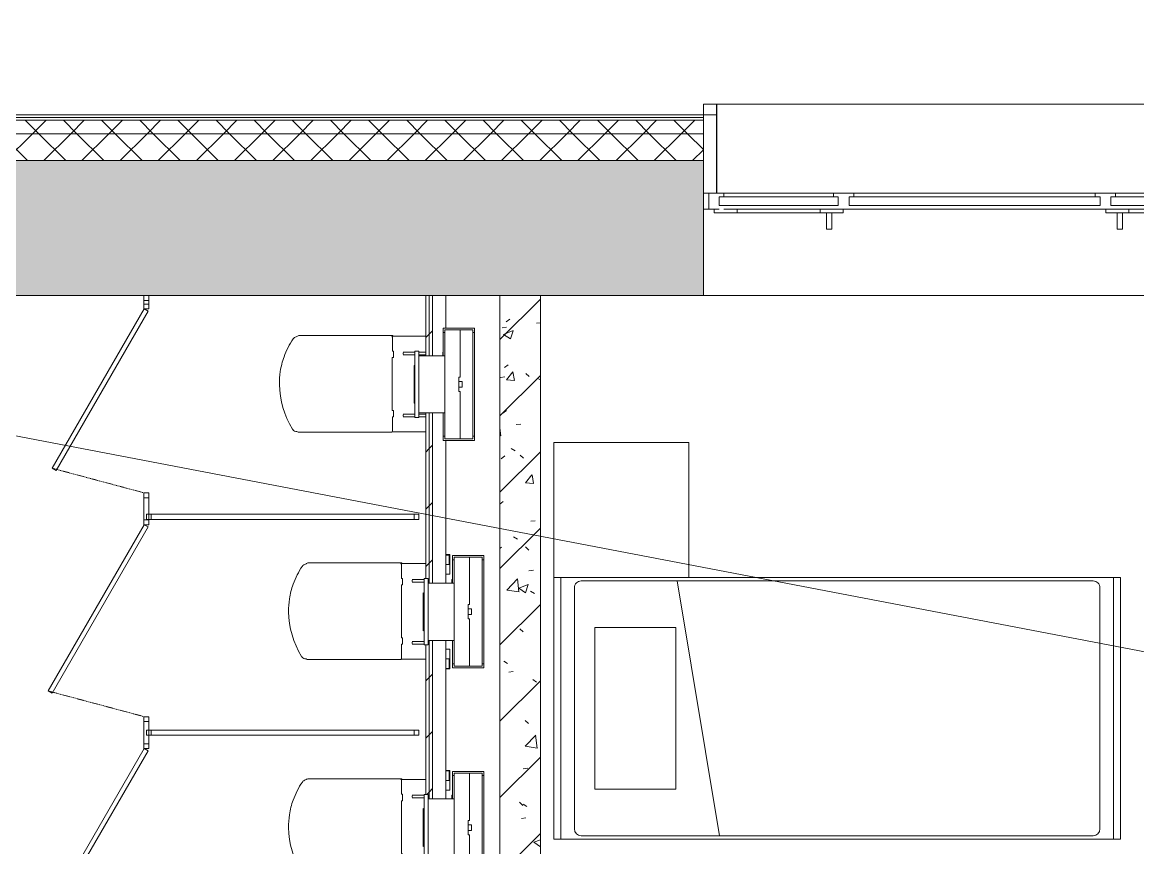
# Model space of a CAD drawing. Header units: millimetres. Extents: x -515342 to 330399, y -224905 to 507333.
# Drawn here: x -373190 to -369056, y 271629 to 274688 of the extents above; entities that cross this region are included whole.
import ezdxf

# ---------------------------------------------------------------- set-up
doc = ezdxf.new("R2010")
doc.units = ezdxf.units.MM
doc.linetypes.add('ASVP_Невидимые', pattern=[5, 3, -2])
doc.layers.get('0').update_dxf_attribs({"lineweight": 0})
for name, color, linetype, lineweight in [('_ Окна', 7, 'Continuous', 0), ('Витраж', 7, 'Continuous', 0), ('Мебель', 7, 'Continuous', 0), ('Обобщенные модели', 7, 'Continuous', 0), ('Окна', 7, 'Continuous', 0), ('Панели витража', 7, 'Continuous', 0), ('Сантехника', 7, 'Continuous', 0), ('Стены внутренние', 7, 'Continuous', 0), ('Стены наружные', 7, 'Continuous', 0), ('Стены несущие', 7, 'Continuous', 0), ('Стены отделка', 7, 'Continuous', 0), ('Стены перегородки', 7, 'Continuous', 0), ('Стены штриховка', 7, 'Continuous', 0), ('экспертиза ДУ', 1, 'Continuous', 0)]:
    doc.layers.add(name, color=color, linetype=linetype, lineweight=lineweight)
pattern_1 = [(45, (0, 0), (-70.71068, 70.71068), []), (135, (0, 0), (-70.71068, -70.71068), [])]
pattern_2 = [(45, (-375064.64, 258270.41), (-106.066, 106.066), [])]

# ---------------------------------------------------------------- blocks, each defined once
blk = doc.blocks.new('Окно_ПВХ_3Створки_1Фрамуга-верх - АР_Окно_ОП_1820_h_х1970_3ст2фр-в-9696728-О_АР_П_3__6_750_План 3 этажа')
at = {"layer": '_ Окна'}
for p, q in [((-929, 130), (-1005, 130)), ((-1005, 130), (-1005, 70)), ((-985, 70), (-985, 130)), ((-929, 116), (-929, 130)), ((-447, 130), (-523, 130)), ((-523, 130), (-523, 116)), ((-447, 116), (-447, 130)), ((523, 130), (447, 130)), ((447, 130), (447, 116)), ((523, 116), (523, 130)), ((929, 130), (929, 116)), ((1005, 130), (929, 130)), ((985, 70), (985, 130)), ((1005, 70), (1005, 130)), ((-947, 84), (-947, 116)), ((-947, 116), (-929, 116)), ((-505, 84), (-947, 84)), ((-523, 116), (-929, 116)), ((-523, 116), (-505, 116)), ((-505, 116), (-505, 84)), ((-465, 84), (-465, 116)), ((-465, 116), (-447, 116)), ((465, 84), (-465, 84)), ((447, 116), (-447, 116)), ((447, 116), (465, 116)), ((465, 116), (465, 84)), ((505, 84), (505, 116)), ((505, 116), (523, 116)), ((947, 84), (505, 84)), ((929, 116), (523, 116)), ((929, 116), (947, 116)), ((947, 116), (947, 84)), ((-1005, 70), (-947, 70)), ((-965, 56), (-965, 70)), ((-880, 56), (-965, 56)), ((-880, 70), (-880, 56)), ((-572, 70), (-572, 56)), ((-487, 56), (-572, 56)), ((-505, 70), (-465, 70)), ((-487, 70), (-487, 56)), ((465, 70), (505, 70)), ((487, 56), (487, 70)), ((572, 56), (487, 56)), ((572, 70), (572, 56)), ((880, 70), (880, 56)), ((965, 56), (880, 56)), ((947, 70), (1005, 70)), ((965, 70), (965, 56))]:
    blk.add_line(p, q, dxfattribs=at)
at = {"layer": 'Окна'}
for p, q in [((-929, 130), (-523, 130)), ((-447, 130), (447, 130)), ((523, 130), (929, 130)), ((-505, 70), (-929, 70)), ((-572, 56), (-880, 56)), ((-548.5, -4), (-548.5, 56)), ((-528.5, 56), (-528.5, -4)), ((465, 70), (-465, 70)), ((929, 70), (505, 70)), ((528.5, -4), (528.5, 56)), ((548.5, 56), (548.5, -4)), ((880, 56), (572, 56)), ((-528.5, -4), (-548.5, -4)), ((548.5, -4), (528.5, -4))]:
    blk.add_line(p, q, dxfattribs=at)
blk = doc.blocks.new('Прямоугольный импост - АР_Откос_Металлический_50х330 Белый Левый-9898761-О_АР_П_3__6_750_План 3 этажа')
at = {"layer": 'Витраж'}
blk.add_line((4449.2, 16115), (6359.2, 16115), dxfattribs=at)
blk = doc.blocks.new('Прямоугольный импост - АР_Откос_Металлический_50х330 Белый Правый-V23-О_АР_П_3__6_750_План 3 этажа')
at = {"layer": 'Витраж', "lineweight": 18}
for p, q in [((-50, -290), (-50, 40)), ((-50, 40), (0, 40)), ((-1, 39), (-49, 39)), ((-49, 39), (-49, -290)), ((-1, -150), (-1, 39)), ((0, 40), (0, -150)), ((0, -150), (-1, -150))]:
    blk.add_line(p, q, dxfattribs=at)
blk = doc.blocks.new('СД_Люблино_Фасады_rvt-1-О_АР_П_3__6_750_План 3 этажа')
at = {"layer": 'Стены внутренние'}
h = blk.add_hatch(dxfattribs=at)
h.set_pattern_fill('FP_1', color=256, style=0, pattern_type=2)
h.set_pattern_definition([(45, (0, 0), (-224.5064, 224.5064), []), (45, (224.5, 0), (-224.5064, 224.5064), [396.875, -79.375, 3.353, -76.022])])
h.paths.add_polyline_path([(101935, 15405), (101935, 15905), (97278.9, 15905), (97278.9, 15405), (101724.8, 15405)])
h.paths.add_polyline_path([(95268.9, 15405), (95268.9, 15905), (93672.7, 15905), (93672.7, 15405), (95083.1, 15405)])
h.paths.add_polyline_path([(91662.7, 15405), (91662.7, 15905), (90062.5, 15905), (90062.5, 15405), (91506.8, 15405)])
h.paths.add_polyline_path([(88052.5, 15405), (88052.5, 15905), (86472.6, 15905), (86472.6, 15405), (87930.5, 15405)])
h.paths.add_polyline_path([(84354.2, 15405), (84462.6, 15405), (84462.6, 15905), (82935.3, 15905), (82935.3, 15405), (83332.4, 15405)])
h.paths.add_polyline_path([(80925.3, 15405), (80925.3, 15905), (79340.3, 15905), (79340.3, 15405), (80777.9, 15405)])
h.paths.add_polyline_path([(77330.3, 15405), (77330.3, 15905), (75739.7, 15905), (75739.7, 15405), (77201.6, 15405)])
h.paths.add_polyline_path([(73625.3, 15405), (73729.7, 15405), (73729.7, 15905), (72144.8, 15905), (72144.8, 15405), (73114.5, 15405)])
h.paths.add_polyline_path([(70049.1, 15405), (70134.8, 15405), (70134.8, 15905), (68493.6, 15905), (68493.6, 15405), (69027.3, 15405)])
h.paths.add_polyline_path([(66472.8, 15405), (66483.6, 15405), (66483.6, 15905), (64878.6, 15905), (64878.6, 15405), (65961.9, 15405)])
h.paths.add_polyline_path([(62868.6, 15405), (62868.6, 15905), (60500.1, 15905), (60500.1, 15405), (62465.1, 15405)])
h.paths.add_polyline_path([(58090.1, 15405), (58090.1, 15905), (56894.2, 15905), (56894.2, 15405), (57787.5, 15405)])
h.paths.add_polyline_path([(54484.2, 15405), (54484.2, 15905), (51825.9, 15905), (51825.9, 15405), (54211.2, 15405)])
h.paths.add_polyline_path([(49815.9, 15405), (49815.9, 15905), (47243.8, 15905), (47243.8, 15405), (49613.1, 15405)])
h.paths.add_polyline_path([(44833.8, 15405), (44833.8, 15905), (43623.8, 15905), (43623.8, 15405), (44504.1, 15405)])
h.paths.add_polyline_path([(41213.8, 15405), (41213.8, 15905), (38819.5, 15905), (38819.5, 15405), (40927.8, 15405)])
h.paths.add_polyline_path([(36809.5, 15405), (36809.5, 15905), (35219.5, 15905), (35219.5, 15405), (36329.8, 15405)])
h.paths.add_polyline_path([(33209.5, 15405), (33209.5, 15905), (31619.5, 15905), (31619.5, 15405), (32806, 15405)])
h.paths.add_polyline_path([(29609.5, 15405), (29609.5, 15905), (28023.1, 15905), (28023.1, 15405), (29177.2, 15405)])
h.paths.add_polyline_path([(26013.1, 15405), (26013.1, 15905), (24425.8, 15905), (24425.8, 15405), (25600.9, 15405)])
h.paths.add_polyline_path([(22415.8, 15405), (22415.8, 15905), (20810.9, 15905), (20810.9, 15405), (22280.1, 15405)])
h.paths.add_polyline_path([(18800.9, 15405), (18800.9, 15905), (17210.3, 15905), (17210.3, 15405), (18448.3, 15405)])
h.paths.add_polyline_path([(15200.3, 15405), (15200.3, 15905), (13615.3, 15905), (13615.3, 15405), (14872, 15405)])
h.paths.add_polyline_path([(11605.3, 15405), (11605.3, 15905), (10024.1, 15905), (10024.1, 15405), (11295.7, 15405)])
h.paths.add_polyline_path([(8014.1, 15405), (8014.1, 15905), (6409.2, 15905), (6409.2, 15405), (7719.5, 15405)])
h.paths.add_polyline_path([(4399.2, 15405), (4399.2, 15905), (-305, 15905), (-305, 15405), (4143.2, 15405)])
at = {"layer": 'Стены наружные'}
h = blk.add_hatch(dxfattribs=at)
h.set_pattern_fill('FP_5', color=256, style=0, pattern_type=2)
h.set_pattern_definition(pattern_1)
h.paths.add_polyline_path([(102035, 16005), (102085, 16005), (102085, 16055), (97278.9, 16055), (97278.9, 16005), (101724.8, 16005)])
h.paths.add_polyline_path([(95268.9, 16005), (95268.9, 16055), (93672.7, 16055), (93672.7, 16005)])
h.paths.add_polyline_path([(91662.7, 16005), (91662.7, 16055), (90062.5, 16055), (90062.5, 16005), (91506.8, 16005)])
h.paths.add_polyline_path([(88052.5, 16005), (88052.5, 16055), (86472.6, 16055), (86472.6, 16005), (87419.6, 16005)])
h.paths.add_polyline_path([(84354.2, 16005), (84462.6, 16005), (84462.6, 16055), (82935.3, 16055), (82935.3, 16005), (83843.3, 16005)])
h.paths.add_polyline_path([(80925.3, 16005), (80925.3, 16055), (79340.3, 16055), (79340.3, 16005)])
h.paths.add_polyline_path([(77330.3, 16005), (77330.3, 16055), (75739.7, 16055), (75739.7, 16005)])
h.paths.add_polyline_path([(73729.7, 16005), (73729.7, 16055), (72144.8, 16055), (72144.8, 16005)])
h.paths.add_polyline_path([(70134.8, 16005), (70134.8, 16055), (68493.6, 16055), (68493.6, 16005)])
h.paths.add_polyline_path([(66483.6, 16005), (66483.6, 16055), (64878.6, 16055), (64878.6, 16005), (64940.1, 16005)])
h.paths.add_polyline_path([(62868.6, 16005), (62868.6, 16055), (60500.1, 16055), (60500.1, 16005), (61874.7, 16005)])
h.paths.add_polyline_path([(58090.1, 16005), (58090.1, 16055), (56894.2, 16055), (56894.2, 16005)])
h.paths.add_polyline_path([(54484.2, 16005), (54484.2, 16055), (51825.9, 16055), (51825.9, 16005)])
h.paths.add_polyline_path([(49815.9, 16005), (49815.9, 16055), (47243.8, 16055), (47243.8, 16005)])
h.paths.add_polyline_path([(43623.8, 16005), (44833.8, 16005), (44833.8, 16055), (43623.8, 16055)])
h.paths.add_polyline_path([(41213.8, 16005), (41213.8, 16055), (38819.5, 16055), (38819.5, 16005), (40417, 16005)])
h.paths.add_polyline_path([(36809.5, 16005), (36809.5, 16055), (35219.5, 16055), (35219.5, 16005)])
h.paths.add_polyline_path([(33209.5, 16005), (33209.5, 16055), (31619.5, 16055), (31619.5, 16005)])
h.paths.add_polyline_path([(29609.5, 16005), (29609.5, 16055), (28023.1, 16055), (28023.1, 16005)])
h.paths.add_polyline_path([(26013.1, 16005), (26013.1, 16055), (24425.8, 16055), (24425.8, 16005)])
h.paths.add_polyline_path([(22415.8, 16005), (22415.8, 16055), (20810.9, 16055), (20810.9, 16005), (22024.6, 16005)])
h.paths.add_polyline_path([(18800.9, 16005), (18800.9, 16055), (17210.3, 16055), (17210.3, 16005), (18448.3, 16005)])
h.paths.add_polyline_path([(15200.3, 16005), (15200.3, 16055), (13615.3, 16055), (13615.3, 16005), (13850.2, 16005)])
h.paths.add_polyline_path([(11605.3, 16005), (11605.3, 16055), (10024.1, 16055), (10024.1, 16005)])
h.paths.add_polyline_path([(8014.1, 16005), (8014.1, 16055), (6409.2, 16055), (6409.2, 16005), (7719.5, 16005)])
h.paths.add_polyline_path([(4399.2, 16005), (4399.2, 16055), (-405, 16055), (-405, 16005), (1588.7, 16005)])
h = blk.add_hatch(dxfattribs=at)
h.set_pattern_fill('FP_5', color=256, style=0, pattern_type=2)
h.set_pattern_definition(pattern_1)
h.paths.add_polyline_path([(101935, 15905), (102035, 15905), (102035, 16005), (97278.9, 16005), (97278.9, 15905), (101724.8, 15905)])
h.paths.add_polyline_path([(95083.1, 15905), (95268.9, 15905), (95268.9, 16005), (93672.7, 16005), (93672.7, 15905), (94572.2, 15905)])
h.paths.add_polyline_path([(91662.7, 15905), (91662.7, 16005), (90062.5, 16005), (90062.5, 15905), (91506.8, 15905)])
h.paths.add_polyline_path([(87930.5, 15905), (88052.5, 15905), (88052.5, 16005), (86472.6, 16005), (86472.6, 15905), (87419.6, 15905)])
h.paths.add_polyline_path([(84462.6, 15905), (84462.6, 16005), (82935.3, 16005), (82935.3, 15905), (84354.2, 15905)])
h.paths.add_polyline_path([(80925.3, 15905), (80925.3, 16005), (79340.3, 16005), (79340.3, 15905), (80777.9, 15905)])
h.paths.add_polyline_path([(77201.6, 15905), (77330.3, 15905), (77330.3, 16005), (75739.7, 16005), (75739.7, 15905), (76179.8, 15905)])
h.paths.add_polyline_path([(73729.7, 15905), (73729.7, 16005), (72144.8, 16005), (72144.8, 15905), (73625.3, 15905)])
h.paths.add_polyline_path([(70049.1, 15905), (70134.8, 15905), (70134.8, 16005), (68493.6, 16005), (68493.6, 15905), (69027.3, 15905)])
h.paths.add_polyline_path([(66472.8, 15905), (66483.6, 15905), (66483.6, 16005), (64878.6, 16005), (64878.6, 15905), (65961.9, 15905)])
h.paths.add_polyline_path([(62868.6, 15905), (62868.6, 16005), (60500.1, 16005), (60500.1, 15905), (61874.7, 15905)])
h.paths.add_polyline_path([(58090.1, 15905), (58090.1, 16005), (56894.2, 16005), (56894.2, 15905), (58042.9, 15905)])
h.paths.add_polyline_path([(54484.2, 15905), (54484.2, 16005), (51825.9, 16005), (51825.9, 15905), (54211.2, 15905)])
h.paths.add_polyline_path([(49815.9, 15905), (49815.9, 16005), (47243.8, 16005), (47243.8, 15905), (49613.1, 15905)])
h.paths.add_polyline_path([(44833.8, 15905), (44833.8, 16005), (43623.8, 16005), (43623.8, 15905), (44504.1, 15905)])
h.paths.add_polyline_path([(41213.8, 15905), (41213.8, 16005), (38819.5, 16005), (38819.5, 15905), (40927.8, 15905)])
h.paths.add_polyline_path([(36809.5, 15905), (36809.5, 16005), (35219.5, 16005), (35219.5, 15905), (36329.8, 15905)])
h.paths.add_polyline_path([(33209.5, 15905), (33209.5, 16005), (31619.5, 16005), (31619.5, 15905), (32242.6, 15905)])
h.paths.add_polyline_path([(29609.5, 15905), (29609.5, 16005), (28023.1, 16005), (28023.1, 15905), (29177.2, 15905)])
h.paths.add_polyline_path([(26013.1, 15905), (26013.1, 16005), (24425.8, 16005), (24425.8, 15905), (25600.9, 15905)])
h.paths.add_polyline_path([(22415.8, 15905), (22415.8, 16005), (20810.9, 16005), (20810.9, 15905), (22024.6, 15905)])
h.paths.add_polyline_path([(18703.8, 15905), (18800.9, 15905), (18800.9, 16005), (17210.3, 16005), (17210.3, 15905), (18448.3, 15905)])
h.paths.add_polyline_path([(15127.5, 15905), (15200.3, 15905), (15200.3, 16005), (13615.3, 16005), (13615.3, 15905), (14872, 15905)])
h.paths.add_polyline_path([(11605.3, 15905), (11605.3, 16005), (10024.1, 16005), (10024.1, 15905), (11551.2, 15905)])
h.paths.add_polyline_path([(8014.1, 15905), (8014.1, 16005), (6409.2, 16005), (6409.2, 15905), (7719.5, 15905)])
h.paths.add_polyline_path([(4399.2, 15905), (4399.2, 16005), (-305, 16005), (-305, 15905), (4143.2, 15905)])
at = {"layer": 'Стены внутренние'}
for p, q in [((4400, 16075), (4448.3, 16075)), ((6409.2, 15405), (4399.2, 15405))]:
    blk.add_line(p, q, dxfattribs=at)
at = {"layer": 'Стены несущие'}
for p, q in [((4399.2, 15905), (-305, 15905)), ((-305, 15905), (4399.2, 15905)), ((4399.2, 15785), (4399.2, 15905)), ((4399.2, 15405), (4399.2, 15725)), ((195, 15405), (4399.2, 15405))]:
    blk.add_line(p, q, dxfattribs=at)
at = {"layer": 'Стены отделка', "lineweight": 9}
for p, q in [((4399.2, 16075), (-475, 16075)), ((4399.2, 16065), (4399.2, 16075)), ((4399.2, 16055), (4399.2, 16065)), ((4399.2, 16005), (4399.2, 16055)), ((4399.2, 15905), (4399.2, 16005))]:
    blk.add_line(p, q, dxfattribs=at)
at = {"layer": 'Стены штриховка'}
for p, q in [((4399.2, 16065), (-465, 16065)), ((4399.2, 16055), (-305, 16055)), ((-305, 16055), (4399.2, 16055)), ((4399.2, 16005), (-305, 16005))]:
    blk.add_line(p, q, dxfattribs=at)
at = {"layer": 'Витраж', "lineweight": 9, "extrusion": (0, 0, -1)}
blk.add_blockref('Прямоугольный импост - АР_Откос_Металлический_50х330 Белый Правый-V23-О_АР_П_3__6_750_План 3 этажа', (-4399.2, 16075), dxfattribs=at)
at = {"layer": 'Витраж', "lineweight": 9}
blk.add_blockref('Прямоугольный импост - АР_Откос_Металлический_50х330 Белый Левый-9898761-О_АР_П_3__6_750_План 3 этажа', (0, 0), dxfattribs=at)
at = {"layer": 'Окна', "lineweight": 9}
blk.add_blockref('Окно_ПВХ_3Створки_1Фрамуга-верх - АР_Окно_ОП_1820_h_х1970_3ст2фр-в-9696728-О_АР_П_3__6_750_План 3 этажа', (5404.2, 15655), dxfattribs=at)
blk = doc.blocks.new('Кровать-Больница - 0970 x 2100 мм-8734026-О_АР_П_3__6_750_План 3 этажа')
at = {"layer": 'Мебель'}
for p, q in [((-76.5, 659), (-76.5, 633.6)), ((-76.5, 659), (893.5, 659)), ((-76.5, 633.6), (-76.5, -1415.6)), ((-76.5, 633.6), (893.5, 633.6)), ((893.5, 659), (893.5, 633.6)), ((893.5, -1415.6), (893.5, 633.6)), ((-38.4, 582.8), (855.4, 582.8)), ((-63.8, -1339.4), (-63.8, 557.4)), ((880.8, -1339.4), (880.8, 557.4)), ((108.5, 506.6), (108.5, 206.6)), ((108.5, 506.6), (708.5, 506.6)), ((708.5, 506.6), (708.5, 206.6)), ((880.8, 201.8), (-63.8, 45.1)), ((108.5, 206.6), (708.5, 206.6)), ((-38.4, -1364.8), (855.4, -1364.8)), ((-76.5, -1415.6), (-76.5, -1441)), ((-76.5, -1415.6), (893.5, -1415.6)), ((-76.5, -1441), (893.5, -1441)), ((893.5, -1415.6), (893.5, -1441))]:
    blk.add_line(p, q, dxfattribs=at)
for centre, start, end in [((-38.4, 557.4), 90, 180), ((855.4, 557.4), 360, 90), ((-38.4, -1339.4), 180, 270), ((855.4, -1339.4), 270, 0)]:
    blk.add_arc(centre, 25.4, start, end, dxfattribs=at)
blk = doc.blocks.new('Прикроватная тумба - Прикроватная тумба-8750228-О_АР_П_3__6_750_План 3 этажа')
at = {"layer": 'Мебель'}
for p, q in [((0, 0), (0, -500)), ((500, -500), (500, 0)), ((0, -500), (500, -500))]:
    blk.add_line(p, q, dxfattribs=at)
blk = doc.blocks.new('ASVP_ПерегородкаСантехническая_Панель - ASVP_ПанельСантехническая_ЛДСП16мм-9055898-О_АР_П_3__6_750_План 3 этажа')
at = {"layer": 'Панели витража'}
for p, q in [((6.8, 9.5), (-6.8, 9.5)), ((-6.8, 9.5), (-6.8, -9.5)), ((6.8, -9.5), (6.8, 9.5)), ((-6.8, -9.5), (6.8, -9.5))]:
    blk.add_line(p, q, dxfattribs=at)
blk = doc.blocks.new('Прямоугольный импост - ASVP_ПерегородкаСантехническая_Профиль_18х19мм-9141850-О_АР_П_3__6_750_План 3 этажа')
at = {"layer": 'Витраж'}
for p, q in [((0, 9.5), (-18, 9.5)), ((-18, 9.5), (-18, -9.5)), ((-18, -9.5), (0, -9.5))]:
    blk.add_line(p, q, dxfattribs=at)
blk = doc.blocks.new('ASVP_ПерегородкаСантехническая_Дверь - ASVP_ДверьСантехническая_Л-8879854-О_АР_П_3__6_750_План 3 этажа')
at = {"layer": 'Панели витража'}
for p, q in [((-341, -8), (-333, 5.9)), ((257.6, -335.1), (-333, 5.9)), ((249.6, -349), (-341, -8)), ((249.6, -349), (257.6, -335.1))]:
    blk.add_line(p, q, dxfattribs=at)
at = {"layer": 'Панели витража', "linetype": 'ASVP_Невидимые'}
blk.add_line((341, -8), (249.6, -349), dxfattribs=at)
blk = doc.blocks.new('Прямоугольный импост - ASVP_ПерегородкаСантехническая_Профиль_18х19мм-8968557-О_АР_П_3__6_750_План 3 этажа')
at = {"layer": 'Витраж'}
for p, q in [((-9, -9.5), (-9, 9.5)), ((-9, 9.5), (9, 9.5)), ((9, 9.5), (9, -9.5)), ((9, -9.5), (-9, -9.5))]:
    blk.add_line(p, q, dxfattribs=at)
blk = doc.blocks.new('ASVP_ПерегородкаСантехническая_Панель - ASVP_ПанельСантехническая_ЛДСП16мм-9055899-О_АР_П_3__6_750_План 3 этажа')
at = {"layer": 'Панели витража'}
for p, q in [((41, 9.5), (-41, 9.5)), ((-41, 9.5), (-41, -9.5)), ((41, -9.5), (41, 9.5)), ((-41, -9.5), (41, -9.5))]:
    blk.add_line(p, q, dxfattribs=at)
blk = doc.blocks.new('ASVP_ПерегородкаСантехническая_Панель - ASVP_ПанельСантехническая_ЛДСП16мм-10251234-О_АР_П_3__6_750_План 3 этажа')
at = {"layer": 'Панели витража'}
for p, q in [((487, 9.5), (-487, 9.5)), ((-487, 9.5), (-487, -9.5)), ((487, -9.5), (487, 9.5)), ((-487, -9.5), (487, -9.5))]:
    blk.add_line(p, q, dxfattribs=at)
blk = doc.blocks.new('Прямоугольный импост - ASVP_ПерегородкаСантехническая_Профиль_18х19мм-8833912-О_АР_П_3__6_750_План 3 этажа')
at = {"layer": 'Витраж'}
for p, q in [((-18, -9.5), (-18, 9.5)), ((-18, 9.5), (0, 9.5)), ((0, 9.5), (0, -9.5)), ((0, -9.5), (-18, -9.5))]:
    blk.add_line(p, q, dxfattribs=at)
blk = doc.blocks.new('Прямоугольный импост - ASVP_ПерегородкаСантехническая_Профиль_18х19мм-8833913-О_АР_П_3__6_750_План 3 этажа')
at = {"layer": 'Витраж'}
for p, q in [((0, 9.5), (-18, 9.5)), ((-18, 9.5), (-18, -9.5)), ((0, -9.5), (0, 9.5)), ((-18, -9.5), (0, -9.5))]:
    blk.add_line(p, q, dxfattribs=at)
blk = doc.blocks.new('ВК_01_Инсталляция с унитазом Geberit - 400_74_Geberit_Duofix_H112_Sigma_12_cm_ready_for_support_handles-10222215-О_АР_П_3__6_750_План 3 этажа')
at = {"layer": 'Обобщенные модели'}
for p, q in [((-178.4, -16), (-178.4, -136.8)), ((176, -138), (176, -16)), ((-180.8, -139.6), (-180.8, -486.2)), ((-178.2, -140.3), (-180.8, -142.9)), ((-175.1, -139.6), (-123.3, -139.6)), ((-123.3, -135.7), (-99.2, -135.7)), ((-123.3, -139.6), (-123.3, -135.7)), ((-99.2, -135.7), (-99.2, -139.7)), ((-99.2, -139.7), (96.6, -139.7)), ((96.6, -139.7), (96.7, -135.7)), ((96.7, -135.7), (120.7, -135.7)), ((120.7, -135.7), (120.7, -139.6)), ((120.7, -139.6), (172.1, -139.6)), ((177.5, -483.4), (177.5, -144.5))]:
    blk.add_line(p, q, dxfattribs=at)
for centre, radius, start, end in [((-174.9, -142.1), 6.37, 123.7636, 156.6535), ((-175.3, -145.6), 6.04, 88.6989, 119.3011), ((172.1, -147.1), 7.56, 47.4267, 90), ((162.6, -144.5), 14.9, 360, 25.6266), ((-153.9, -480.3), 27.5, 192.3562, 214.291), ((-158.2, -491.4), 18.9, 193.5902, 235.7095), ((157.8, -494.9), 16.7, 304.273, 5.1522), ((159.4, -483.4), 18.1, 326.2581, 360), ((-2.4, -262.9), 295.5, 235.7095, 250.2905), ((-4.8, -234.1), 324.1, 270.8546, 301.6815), ((-1.6, -260.9), 299.9, 303.8485, 304.273), ((-2.4, -262.9), 295.5, 250.2905, 261.1454), ((-4.2, -274.7), 283.5, 261.1454, 270.8546)]:
    blk.add_arc(centre, radius, start, end, dxfattribs=at)
at = {"layer": 'Сантехника', "lineweight": 18}
for p, q in [((-208, 165), (-197.5, 165)), ((-208, 49), (-208, 165)), ((-201.8, 112), (-201.8, 159)), ((-201.8, 159), (201.8, 159)), ((-197.5, 165), (-192.5, 165)), ((-191.9, 165), (-194.2, 165)), ((-192.5, 165), (-192.5, 159)), ((-192.5, 165), (-189.2, 165)), ((-189.2, 165), (-149.2, 165)), ((149.2, 165), (-149.2, 165)), ((149.2, 165), (189.2, 165)), ((189.2, 165), (192.5, 165)), ((194.2, 165), (191.9, 165)), ((192.5, 159), (192.5, 165)), ((192.5, 165), (197.5, 165)), ((197.5, 165), (208, 165)), ((201.8, 159), (201.8, 112)), ((208, 165), (208, 49)), ((-201.8, 55), (-201.8, 112)), ((-201.8, 112), (-26.5, 112)), ((-26.5, 107), (-26.5, 112)), ((26.5, 107), (-26.5, 107)), ((-10.5, 119.5), (-10.5, 107)), ((-10.5, 119.5), (10.5, 119.5)), ((-10.1, 119.5), (-10.5, 119.5)), ((10.5, 119.5), (10.1, 119.5)), ((10.5, 107), (10.5, 119.5)), ((26.5, 112), (201.8, 112)), ((26.5, 112), (26.5, 107)), ((201.8, 112), (201.8, 55)), ((-197.5, 49), (-208, 49)), ((-201.8, 55), (201.8, 55)), ((-192.5, 49), (-197.5, 49)), ((-192.5, 55), (-192.5, 49)), ((-189.2, 49), (-192.5, 49)), ((-149.2, 49), (-189.2, 49)), ((-149.2, 49), (-106, 49)), ((-120, 47), (-120, 49)), ((-106, 47), (-120, 47)), ((-106, 55), (-106, -41)), ((106, -41), (106, 55)), ((106, 49), (149.2, 49)), ((189.2, 49), (149.2, 49)), ((192.5, 49), (189.2, 49)), ((192.5, 49), (192.5, 55)), ((197.5, 49), (192.5, 49)), ((208, 49), (197.5, 49)), ((-123, -41), (123, -41)), ((-123, -56), (-123, -41)), ((-120, -16), (-120, -41)), ((-110, -41), (-110, -16)), ((110, -16), (110, -41)), ((120, -41), (120, -16)), ((123, -41), (123, -56)), ((123, -56), (-123, -56)), ((-120, -56), (-120, -100)), ((-110, -100), (-110, -56)), ((-70.3, -58.7), (-70.3, -56)), ((-70.3, -59), (70.2, -59)), ((70.2, -56), (70.2, -58.7)), ((110, -56), (110, -100)), ((120, -100), (120, -56)), ((-112.5, -100), (-117.5, -100)), ((117.5, -100), (112.5, -100))]:
    blk.add_line(p, q, dxfattribs=at)
blk = doc.blocks.new('ВК_01_Инсталляция с унитазом Geberit - 400_74_Geberit_Duofix_H112_Sigma_12_cm_ready_for_support_handles-V111-О_АР_П_3__6_750_План 3 этажа')
at = {"layer": 'Обобщенные модели'}
for p, q in [((-178.4, -50), (-178.4, -136.8)), ((176, -138), (176, -50)), ((-180.8, -139.6), (-180.8, -486.2)), ((-178.2, -140.3), (-180.8, -142.9)), ((-175.1, -139.6), (-123.3, -139.6)), ((-123.3, -135.7), (-99.2, -135.7)), ((-123.3, -139.6), (-123.3, -135.7)), ((-99.2, -135.7), (-99.2, -139.7)), ((-99.2, -139.7), (96.6, -139.7)), ((96.6, -139.7), (96.7, -135.7)), ((96.7, -135.7), (120.7, -135.7)), ((120.7, -135.7), (120.7, -139.6)), ((120.7, -139.6), (172.1, -139.6)), ((177.5, -483.4), (177.5, -144.5))]:
    blk.add_line(p, q, dxfattribs=at)
for centre, radius, start, end in [((-174.9, -142.1), 6.37, 123.7636, 156.6535), ((-175.3, -145.6), 6.04, 88.6989, 119.3011), ((172.1, -147.1), 7.56, 47.4267, 90), ((162.6, -144.5), 14.9, 360, 25.6266), ((-153.9, -480.3), 27.5, 192.3562, 214.291), ((-158.2, -491.4), 18.9, 193.5902, 235.7095), ((157.8, -494.9), 16.7, 304.273, 5.1522), ((159.4, -483.4), 18.1, 326.2581, 360), ((-2.4, -262.9), 295.5, 235.7095, 250.2905), ((-4.8, -234.1), 324.1, 270.8546, 301.6815), ((-1.6, -260.9), 299.9, 303.8485, 304.273), ((-2.4, -262.9), 295.5, 250.2905, 261.1454), ((-4.2, -274.7), 283.5, 261.1454, 270.8546)]:
    blk.add_arc(centre, radius, start, end, dxfattribs=at)
at = {"layer": 'Сантехника', "lineweight": 18}
for p, q in [((-208, 165), (-197.5, 165)), ((-208, 49), (-208, 165)), ((-201.8, 112), (-201.8, 159)), ((-201.8, 159), (201.8, 159)), ((-197.5, 165), (-192.5, 165)), ((-191.9, 165), (-194.2, 165)), ((-192.5, 165), (-192.5, 159)), ((-192.5, 165), (-189.2, 165)), ((-189.2, 165), (-149.2, 165)), ((149.2, 165), (-149.2, 165)), ((149.2, 165), (189.2, 165)), ((189.2, 165), (192.5, 165)), ((194.2, 165), (191.9, 165)), ((192.5, 159), (192.5, 165)), ((192.5, 165), (197.5, 165)), ((197.5, 165), (208, 165)), ((201.8, 159), (201.8, 112)), ((208, 165), (208, 49)), ((-201.8, 55), (-201.8, 112)), ((-201.8, 112), (-26.5, 112)), ((-26.5, 107), (-26.5, 112)), ((26.5, 107), (-26.5, 107)), ((-10.5, 119.5), (-10.5, 107)), ((-10.5, 119.5), (10.5, 119.5)), ((-10.1, 119.5), (-10.5, 119.5)), ((10.5, 119.5), (10.1, 119.5)), ((10.5, 107), (10.5, 119.5)), ((26.5, 112), (201.8, 112)), ((26.5, 112), (26.5, 107)), ((201.8, 112), (201.8, 55)), ((-197.5, 49), (-208, 49)), ((-201.8, 55), (201.8, 55)), ((-192.5, 49), (-197.5, 49)), ((-192.5, 55), (-192.5, 49)), ((-189.2, 49), (-192.5, 49)), ((-149.2, 49), (-189.2, 49)), ((-149.2, 49), (-106, 49)), ((-120, 47), (-120, 49)), ((-106, 47), (-120, 47)), ((-106, 55), (-106, -41)), ((106, -41), (106, 55)), ((106, 49), (149.2, 49)), ((189.2, 49), (149.2, 49)), ((192.5, 49), (189.2, 49)), ((192.5, 49), (192.5, 55)), ((197.5, 49), (192.5, 49)), ((208, 49), (197.5, 49)), ((-212, 39.5), (-212, 25)), ((-139, 39.5), (-212, 39.5)), ((-175, 37.5), (-210, 37.5)), ((-210, 37.5), (-210, 25)), ((-175, 25), (-175, 37.5)), ((-139, 25), (-139, 39.5)), ((212, 39.5), (139, 39.5)), ((139, 39.5), (139, 25)), ((210, 37.5), (175, 37.5)), ((175, 37.5), (175, 25)), ((210, 25), (210, 37.5)), ((212, 25), (212, 39.5)), ((-123, -41), (123, -41)), ((-123, -56), (-123, -41)), ((123, -41), (123, -56)), ((123, -56), (-123, -56)), ((-120, -56), (-120, -100)), ((-110, -100), (-110, -56)), ((-70.3, -58.7), (-70.3, -56)), ((-70.3, -59), (70.2, -59)), ((70.2, -56), (70.2, -58.7)), ((110, -56), (110, -100)), ((120, -100), (120, -56)), ((-112.5, -100), (-117.5, -100)), ((117.5, -100), (112.5, -100))]:
    blk.add_line(p, q, dxfattribs=at)
blk = doc.blocks.new('ASVP_ПерегородкаСантехническая_Дверь - ASVP_ДверьСантехническая_Л-10251235-О_АР_П_3__6_750_План 3 этажа')
at = {"layer": 'Панели витража'}
for p, q in [((-355.7, -8), (-347.7, 5.9)), ((268.4, -349.9), (-347.7, 5.9)), ((260.4, -363.7), (-355.7, -8)), ((260.4, -363.7), (268.4, -349.9))]:
    blk.add_line(p, q, dxfattribs=at)
at = {"layer": 'Панели витража', "linetype": 'ASVP_Невидимые'}
blk.add_line((355.7, -8), (260.4, -363.7), dxfattribs=at)

msp = doc.modelspace()

# ---------------------------------------------------------------- hatches: boundary and pattern name
at = {"layer": 'Стены внутренние'}
h = msp.add_hatch(dxfattribs=at)
h.set_pattern_fill('FP_6', color=256, style=0, pattern_type=2)
h.set_pattern_definition(pattern_2)
h.paths.add_polyline_path([(-371694.6354, 268850.4137), (-371682.1354, 268850.4137), (-371682.7964, 269117.4137), (-371685.6354, 269117.4137), (-371685.6354, 269100.4137), (-371694.6354, 269100.4137)])
h.paths.add_polyline_path([(-371682.1354, 269329.4137), (-371682.1354, 269997.4137), (-371685.6354, 269997.4137), (-371685.6354, 269980.4137), (-371694.6354, 269980.4137), (-371694.6354, 269346.4137), (-371685.6354, 269346.4137), (-371685.6354, 269329.4137), (-371683.3471, 269329.4137)])
h.paths.add_polyline_path([(-371685.6328, 270209.4137), (-371682.1354, 270209.4137), (-371682.1354, 270797.4137), (-371685.6354, 270797.4137), (-371685.6354, 270780.4137), (-371694.6354, 270780.4137), (-371694.6354, 270226.4137), (-371685.6354, 270226.4137), (-371685.6354, 270209.4137)])
h.paths.add_polyline_path([(-371685.6354, 271009.4137), (-371682.1354, 271009.4137), (-371682.1354, 271597.4137), (-371685.6354, 271597.4137), (-371685.6354, 271580.4137), (-371694.6354, 271580.4137), (-371694.6354, 271026.4137), (-371685.6354, 271026.4137)])
h.paths.add_polyline_path([(-371685.6354, 271809.4137), (-371682.1354, 271809.4137), (-371682.1354, 272397.4137), (-371685.6354, 272397.4137), (-371685.6354, 272380.4137), (-371694.6354, 272380.4137), (-371694.6354, 271826.4137), (-371685.6354, 271826.4137)])
h.paths.add_polyline_path([(-371685.6354, 272609.4137), (-371682.1354, 272609.4137), (-371682.1354, 273240.145), (-371694.6354, 273240.145), (-371694.6354, 272626.4137), (-371685.6354, 272626.4137)])
h.paths.add_polyline_path([(-371694.6354, 273452.145), (-371682.1354, 273452.145), (-371682.1354, 273675.4137), (-371694.6354, 273675.4137), (-371694.6354, 273473.1709)])
h = msp.add_hatch(dxfattribs=at)
h.set_pattern_fill('FP_6', color=256, style=0, pattern_type=2)
h.set_pattern_definition(pattern_2)
h.paths.add_polyline_path([(-371669.6354, 268862.9137), (-371670.2656, 269117.4137), (-371682.1354, 269117.4137), (-371682.1354, 268862.9137)])
h.paths.add_polyline_path([(-371682.1354, 269329.4137), (-371669.6354, 269329.4137), (-371669.6354, 269997.4137), (-371682.1354, 269997.4137), (-371682.1354, 269352.0284)])
h.paths.add_polyline_path([(-371669.6354, 270209.4137), (-371669.6354, 270797.4137), (-371682.1354, 270797.4137), (-371682.1354, 270209.4137), (-371673.1093, 270209.4137)])
h.paths.add_polyline_path([(-371669.6354, 271009.4137), (-371669.6354, 271597.4137), (-371682.1354, 271597.4137), (-371682.1354, 271009.4137), (-371675.1927, 271009.4137)])
h.paths.add_polyline_path([(-371682.1354, 271809.4137), (-371669.6354, 271809.4137), (-371669.6354, 272397.4137), (-371682.1354, 272397.4137), (-371682.1354, 271860.5499)])
h.paths.add_polyline_path([(-371682.1354, 272609.4137), (-371669.6354, 272609.4137), (-371669.6354, 273240.145), (-371682.1354, 273240.145), (-371682.1354, 272756.4505)])
h.paths.add_polyline_path([(-371682.1354, 273452.145), (-371669.6354, 273452.145), (-371669.6354, 273675.4137), (-371682.1354, 273675.4137), (-371682.1354, 273473.1709)])
h = msp.add_hatch(dxfattribs=at)
h.set_pattern_fill('FP_2', color=256, style=0, pattern_type=2)
h.set_pattern_definition([(45, (-375064.64, 258270.41), (-141.4214, 141.4214), [])])
h.paths.add_polyline_path([(-371269.6354, 267665.4137), (-371269.6354, 273675.4137), (-371419.6354, 273675.4137), (-371419.6354, 267665.4137)])
h = msp.add_hatch(dxfattribs=at)
h.set_pattern_fill('FP_3', color=256, style=0, pattern_type=2)
h.set_pattern_definition([(50, (-375064.64, 258270.4), (364.368, -31.8783), [38.1, -419.1]), (355, (-375064.64, 258270.4), (-70.486, 382.113), [30.48, -335.28]), (100.451, (-375034.27, 258267.76), (293.885, 350.233), [32.38, -356.18]), (46.184, (-375064.64, 258372), (542.158, -84.086), [57.15, -628.65]), (96.636, (-375019.46, 258365), (474.805, 494.855), [48.57, -534.27]), (351.184, (-375064.64, 258372), (474.81, 494.85), [45.72, -502.92]), (21, (-375013.84, 258346.6), (303.2285, -204.5305), [38.1, -419.1]), (326, (-375013.84, 258346.6), (123.604, 368.376), [30.48, -335.28]), (71.451, (-374988.57, 258329.57), (426.834, 163.843), [32.38, -356.18]), (37.5, (-375064.64, 258270.41), (6.1766, 169.1102), [16.764, -314.452, 16.764, -323.596, -336.55]), (37.5, (-375064.64, 258270.41), (6.1766, 169.1102), [-671.576, 16.764, -319.786]), (7.5, (-375064.64, 258270.41), (133.6389, 200.3615), [16.764, -177.292, 16.764, -306.832, -128.27]), (7.5, (-375064.64, 258270.41), (133.6389, 200.3615), [-517.652, 16.764, -111.506]), (327.5, (-375177.92, 258270.41), (271.1818, -11.4584), [16.764, -110.236, 16.764, -379.476, -525.78]), (327.5, (-375177.92, 258270.41), (271.1818, -11.4584), [-523.24, 16.764, -509.016]), (317.5, (-375228.72, 258270.41), (296.2585, 50.853), [16.764, -148.336, 16.764, -246.38, -373.38]), (317.5, (-375228.72, 258270.41), (296.2585, 50.853), [-428.244, 16.764, -356.616])])
h.paths.add_polyline_path([(-371269.6354, 267665.4137), (-371269.6354, 273675.4137), (-371419.6354, 273675.4137), (-371419.6354, 267665.4137)])

# ---------------------------------------------------------------- linework, layer by layer
at = {"layer": 'Стены отделка'}
for p, q in [((-371619.6354, 273675.4137), (-371694.6354, 273675.4137)), ((-371694.6354, 273675.4137), (-371694.6354, 273452.145)), ((-371619.6354, 273554.145), (-371619.6354, 273675.4137)), ((-371694.6354, 273240.145), (-371694.6354, 272626.4137)), ((-371619.6354, 272609.4137), (-371619.6354, 273138.145)), ((-371694.6354, 272380.4137), (-371694.6354, 271826.4137)), ((-371619.6354, 271809.4137), (-371619.6354, 272397.4137))]:
    msp.add_line(p, q, dxfattribs=at)
at = {"layer": 'Стены перегородки'}
for p, q in [((-371419.6354, 273675.4137), (-371419.6354, 267665.4137)), ((-371269.6354, 273675.4137), (-371419.6354, 273675.4137)), ((-371269.6354, 267665.4137), (-371269.6354, 273675.4137))]:
    msp.add_line(p, q, dxfattribs=at)
at = {"layer": 'Стены штриховка'}
for p, q in [((-371682.1354, 273675.4137), (-371682.1354, 273452.145)), ((-371669.6354, 273675.4137), (-371669.6354, 273452.145)), ((-371682.1354, 273240.145), (-371682.1354, 272609.4137)), ((-371669.6354, 273240.145), (-371669.6354, 272609.4137)), ((-371682.1354, 272397.4137), (-371682.1354, 271809.4137)), ((-371669.6354, 272397.4137), (-371669.6354, 271809.4137))]:
    msp.add_line(p, q, dxfattribs=at)
at = {"layer": 'экспертиза ДУ'}
msp.add_lwpolyline([(-322389.0479, 263431.1773), (-457690.4896, 289317.4334)], dxfattribs=at)

# ---------------------------------------------------------------- block references
msp.add_blockref('СД_Люблино_Фасады_rvt-1-О_АР_П_3__6_750_План 3 этажа', (-375064.6354, 258270.4137))
at = {"layer": 'Витраж', "rotation": 89.99999999999942}
msp.add_blockref('Прямоугольный импост - ASVP_ПерегородкаСантехническая_Профиль_18х19мм-9141850-О_АР_П_3__6_750_План 3 этажа', (-372729.6354, 273675.4137), dxfattribs=at)
at = {"layer": 'Витраж', "extrusion": (0, 0, -1), "rotation": 270.0000000000006}
for p in [(372729.6354, 273634.9137), (372729.6354, 272934.9137), (372729.6354, 272834.9137), (372729.6354, 272105.4137), (372729.6354, 272005.4137)]:
    msp.add_blockref('Прямоугольный импост - ASVP_ПерегородкаСантехническая_Профиль_18х19мм-8968557-О_АР_П_3__6_750_План 3 этажа', p, dxfattribs=at)
at = {"layer": 'Витраж', "extrusion": (0, 0, -1)}
for p in [(372729.6354, 272855.4137), (372729.6354, 272055.4137)]:
    msp.add_blockref('Прямоугольный импост - ASVP_ПерегородкаСантехническая_Профиль_18х19мм-8833912-О_АР_П_3__6_750_План 3 этажа', p, dxfattribs=at)
at = {"layer": 'Витраж'}
for p in [(-371719.6354, 272855.4137), (-371719.6354, 272055.4137)]:
    msp.add_blockref('Прямоугольный импост - ASVP_ПерегородкаСантехническая_Профиль_18х19мм-8833913-О_АР_П_3__6_750_План 3 этажа', p, dxfattribs=at)
at = {"layer": 'Мебель'}
for name, p, rotation in [('Прикроватная тумба - Прикроватная тумба-8750228-О_АР_П_3__6_750_План 3 этажа', (-370719.6354, 272630.4137), 180), ('Кровать-Больница - 0970 x 2100 мм-8734026-О_АР_П_3__6_750_План 3 этажа', (-370560.6288, 271736.9318), 89.99999999999993)]:
    msp.add_blockref(name, p, dxfattribs=dict(at, rotation=rotation))
at = {"layer": 'Панели витража'}
for name, p, rotation in [('ASVP_ПерегородкаСантехническая_Дверь - ASVP_ДверьСантехническая_Л-8879854-О_АР_П_3__6_750_План 3 этажа', (-372729.6354, 273284.9137), 269.9999999999994), ('ASVP_ПерегородкаСантехническая_Панель - ASVP_ПанельСантехническая_ЛДСП16мм-9055898-О_АР_П_3__6_750_План 3 этажа', (-372729.6354, 273650.6637), 269.9999999999994), ('ASVP_ПерегородкаСантехническая_Панель - ASVP_ПанельСантехническая_ЛДСП16мм-9055899-О_АР_П_3__6_750_План 3 этажа', (-372729.6354, 272884.9137), 269.9999999999994), ('ASVP_ПерегородкаСантехническая_Панель - ASVP_ПанельСантехническая_ЛДСП16мм-10251234-О_АР_П_3__6_750_План 3 этажа', (-372224.6354, 272855.4137), 180), ('ASVP_ПерегородкаСантехническая_Дверь - ASVP_ДверьСантехническая_Л-10251235-О_АР_П_3__6_750_План 3 этажа', (-372729.6354, 272470.1637), 269.9999999999994), ('ASVP_ПерегородкаСантехническая_Панель - ASVP_ПанельСантехническая_ЛДСП16мм-9055899-О_АР_П_3__6_750_План 3 этажа', (-372729.6354, 272055.4137), 269.9999999999994), ('ASVP_ПерегородкаСантехническая_Панель - ASVP_ПанельСантехническая_ЛДСП16мм-10251234-О_АР_П_3__6_750_План 3 этажа', (-372224.6354, 272055.4137), 180), ('ASVP_ПерегородкаСантехническая_Дверь - ASVP_ДверьСантехническая_Л-8879854-О_АР_П_3__6_750_План 3 этажа', (-372729.6354, 271655.4137), 269.9999999999994)]:
    msp.add_blockref(name, p, dxfattribs=dict(at, rotation=rotation))
at = {"layer": 'Сантехника', "rotation": 269.9999999999998}
for name, p in [('ВК_01_Инсталляция с унитазом Geberit - 400_74_Geberit_Duofix_H112_Sigma_12_cm_ready_for_support_handles-10222215-О_АР_П_3__6_750_План 3 этажа', (-371678.6354, 273346.145)), ('ВК_01_Инсталляция с унитазом Geberit - 400_74_Geberit_Duofix_H112_Sigma_12_cm_ready_for_support_handles-V111-О_АР_П_3__6_750_План 3 этажа', (-371644.6354, 272503.4137)), ('ВК_01_Инсталляция с унитазом Geberit - 400_74_Geberit_Duofix_H112_Sigma_12_cm_ready_for_support_handles-V111-О_АР_П_3__6_750_План 3 этажа', (-371644.6354, 271703.4137))]:
    msp.add_blockref(name, p, dxfattribs=at)

doc.saveas('drawing.dxf')
